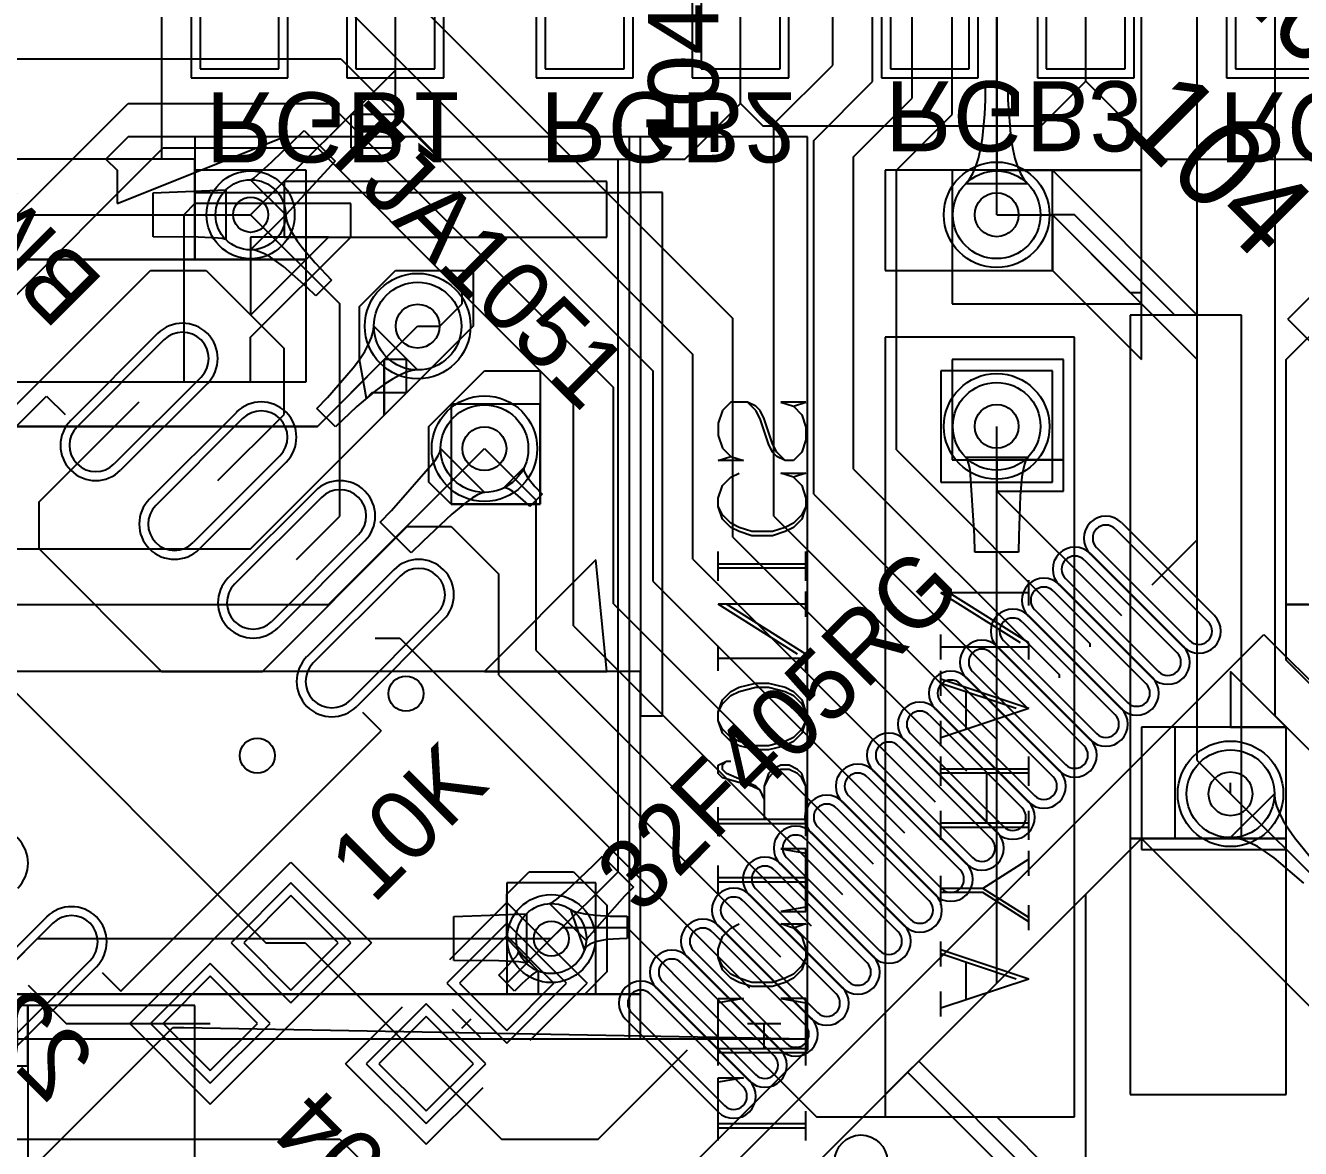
# Model space of a CAD drawing. Header units: millimetres. Extents: x 57.6 to 115.3, y 47.5 to 119.3.
# Drawn here: x 73.63 to 88.17, y 73.93 to 86.74 of the extents above; entities that cross this region are included whole.
import ezdxf

# ---------------------------------------------------------------- set-up
doc = ezdxf.new("R2010")
doc.units = ezdxf.units.MM
for name, color, linetype in [('BottomLayer', 5, 'Continuous'), ('BottomOverlay', 54, 'Continuous'), ('BottomSolder', 6, 'Continuous'), ('TopLayer', 1, 'Continuous'), ('TopOverlay', 2, 'Continuous'), ('TopSolder', 216, 'Continuous'), ('ViaHoleLayer', 16, 'Continuous')]:
    doc.layers.add(name, color=color, linetype=linetype)

msp = doc.modelspace()

# ---------------------------------------------------------------- linework, layer by layer
at = {"layer": 'BottomLayer'}
for p, q in [((75.623, 87.745), (75.623, 86.245)), ((76.523, 86.245), (76.523, 87.745)), ((77.401, 87.745), (77.401, 86.245)), ((78.301, 86.245), (78.301, 87.745)), ((79.56, 87.745), (79.56, 86.245)), ((80.46, 86.245), (80.46, 87.745)), ((81.338, 87.745), (81.338, 86.245)), ((82.238, 86.245), (82.238, 87.745)), ((83.497, 87.745), (83.497, 86.245)), ((84.397, 86.245), (84.397, 87.745)), ((85.275, 87.745), (85.275, 86.245)), ((86.175, 86.245), (86.175, 87.745)), ((87.434, 87.745), (87.434, 86.245)), ((75.184, 87.63), (75.184, 85.217)), ((77.851, 86.233), (77.851, 86.995)), ((81.788, 85.852), (81.788, 86.995)), ((85.725, 86.106), (85.725, 86.995)), ((75.623, 86.245), (76.523, 86.245)), ((77.401, 86.245), (78.301, 86.245)), ((79.56, 86.245), (80.46, 86.245)), ((81.338, 86.245), (82.238, 86.245)), ((83.497, 86.245), (84.397, 86.245)), ((85.275, 86.245), (86.175, 86.245)), ((87.434, 86.245), (88.334, 86.245)), ((76.2, 84.582), (77.851, 86.233)), ((77.851, 85.725), (77.851, 86.233)), ((85.217, 85.598), (85.725, 86.106)), ((85.725, 86.106), (86.614, 85.217)), ((81.153, 85.217), (81.788, 85.852)), ((81.788, 85.852), (82.042, 85.598)), ((77.343, 85.725), (77.343, 85.344)), ((77.851, 85.725), (77.343, 85.725)), ((77.851, 85.725), (78.359, 85.217)), ((77.851, 85.344), (77.851, 85.725)), ((76.442, 85.185), (76.81, 85.545)), ((76.81, 85.545), (77.163, 85.192)), ((82.042, 85.598), (85.217, 85.598)), ((74.803, 85.471), (74.549, 85.217)), ((74.676, 84.709), (76.581, 85.471)), ((76.581, 85.471), (74.803, 85.471)), ((75.565, 85.471), (75.565, 84.836)), ((80.645, 85.471), (75.565, 85.471)), ((80.518, 85.471), (80.518, 75.184)), ((82.55, 85.471), (80.518, 85.471)), ((80.645, 84.836), (80.645, 85.471)), ((82.55, 75.184), (82.55, 85.471)), ((88.011, 82.931), (90.551, 85.471)), ((75.184, 85.217), (71.882, 85.217)), ((75.565, 85.217), (72.136, 85.217)), ((74.549, 85.217), (74.676, 85.09)), ((75.565, 84.074), (75.565, 85.217)), ((77.343, 85.344), (77.851, 85.344)), ((78.359, 85.217), (80.391, 85.217)), ((80.391, 77.089), (80.391, 85.217)), ((80.391, 85.217), (81.153, 85.217)), ((86.614, 85.217), (88.9, 85.217)), ((74.676, 85.09), (74.676, 84.709)), ((75.565, 85.09), (75.565, 84.074)), ((76.835, 85.09), (75.565, 85.09)), ((76.274, 85.033), (76.442, 85.185)), ((77.163, 85.192), (76.6, 84.582)), ((76.835, 84.074), (76.835, 85.09)), ((83.439, 85.09), (83.439, 83.947)), ((85.344, 85.09), (83.439, 85.09)), ((85.344, 83.947), (85.344, 85.09)), ((85.344, 84.582), (85.344, 85.09)), ((85.344, 85.09), (86.995, 83.439)), ((76.2, 84.982), (76.214, 84.988)), ((76.6, 84.582), (76.2, 84.982)), ((76.214, 84.988), (76.239, 85.005)), ((76.239, 85.005), (76.274, 85.033)), ((76.581, 84.963), (76.581, 84.328)), ((80.264, 84.963), (76.581, 84.963)), ((80.264, 84.328), (80.264, 84.963)), ((75.088, 84.832), (75.917, 84.865)), ((75.088, 84.332), (75.088, 84.832)), ((75.565, 84.836), (80.645, 84.836)), ((75.917, 84.865), (75.917, 84.299)), ((80.645, 84.836), (80.645, 78.867)), ((80.899, 84.836), (80.645, 84.836)), ((80.899, 78.867), (80.899, 84.836)), ((75.565, 84.709), (75.438, 84.582)), ((77.343, 84.709), (75.565, 84.709)), ((77.343, 84.328), (77.343, 84.709)), ((72.263, 84.582), (76.2, 84.582)), ((75.438, 84.582), (75.438, 82.677)), ((84.709, 84.582), (85.344, 84.582)), ((85.344, 84.582), (86.995, 82.931)), ((85.598, 84.582), (85.344, 84.582)), ((85.344, 84.582), (85.344, 83.947)), ((86.233, 83.693), (85.344, 84.582)), ((86.741, 83.439), (85.598, 84.582)), ((75.603, 84.327), (75.088, 84.332)), ((75.829, 84.316), (75.603, 84.327)), ((75.874, 84.311), (75.829, 84.316)), ((75.903, 84.305), (75.874, 84.311)), ((75.917, 84.299), (75.903, 84.305)), ((76.2, 84.328), (76.2, 83.439)), ((76.2, 83.439), (77.089, 84.328)), ((77.089, 84.328), (76.2, 84.328)), ((76.2, 83.185), (77.343, 84.328)), ((76.581, 84.328), (80.264, 84.328)), ((76.835, 84.074), (71.374, 84.074)), ((72.136, 84.074), (75.565, 84.074)), ((75.565, 84.074), (76.835, 84.074)), ((76.835, 82.677), (76.835, 84.074)), ((77.442, 83.538), (77.851, 83.947)), ((77.851, 83.947), (78.74, 83.947)), ((78.74, 83.947), (78.74, 83.312)), ((83.439, 83.947), (85.344, 83.947)), ((85.344, 83.947), (86.36, 82.931)), ((86.36, 83.693), (86.233, 83.693)), ((86.36, 82.931), (86.36, 83.693)), ((77.442, 82.933), (77.442, 83.538)), ((86.233, 83.439), (86.233, 77.47)), ((87.503, 83.439), (86.233, 83.439)), ((86.995, 83.439), (86.741, 83.439)), ((87.503, 77.47), (87.503, 83.439)), ((76.2, 82.677), (76.2, 83.185)), ((76.962, 82.169), (78.105, 83.312)), ((77.546, 83.107), (77.579, 83.182)), ((77.579, 83.182), (77.598, 83.251)), ((77.598, 83.251), (77.605, 83.312)), ((77.605, 83.312), (78.105, 82.812)), ((78.74, 83.312), (77.978, 82.55)), ((83.439, 83.185), (83.439, 74.295)), ((85.598, 83.185), (83.439, 83.185)), ((85.598, 74.295), (85.598, 83.185)), ((77.501, 83.024), (77.546, 83.107)), ((77.724, 82.931), (76.962, 82.169)), ((77.371, 82.836), (77.442, 82.933)), ((77.442, 82.933), (77.501, 83.024)), ((77.521, 82.487), (77.442, 82.933)), ((77.724, 82.296), (77.724, 82.931)), ((77.724, 82.931), (77.724, 82.296)), ((77.978, 82.931), (77.724, 82.931)), ((77.978, 82.55), (77.978, 82.931)), ((86.995, 78.359), (86.995, 82.931)), ((88.011, 80.137), (88.011, 82.931)), ((77.078, 82.5), (77.371, 82.836)), ((77.9, 82.753), (77.817, 82.708)), ((77.975, 82.786), (77.9, 82.753)), ((78.044, 82.805), (77.975, 82.786)), ((78.105, 82.812), (78.044, 82.805)), ((78.232, 82.169), (78.867, 82.804)), ((78.867, 82.804), (79.502, 82.804)), ((79.502, 82.804), (79.502, 81.28)), ((84.074, 82.804), (84.074, 81.534)), ((85.344, 82.804), (84.074, 82.804)), ((85.344, 81.534), (85.344, 82.804)), ((71.374, 82.677), (76.835, 82.677)), ((75.438, 82.677), (76.2, 82.677)), ((77.726, 82.649), (77.629, 82.578)), ((77.817, 82.708), (77.726, 82.649)), ((76.955, 82.374), (77.078, 82.5)), ((77.629, 82.578), (77.412, 82.396)), ((77.584, 82.55), (77.521, 82.487)), ((77.978, 82.55), (77.584, 82.55)), ((77.724, 82.296), (77.978, 82.55)), ((77.167, 82.162), (76.955, 82.374)), ((77.412, 82.396), (77.167, 82.162)), ((78.486, 82.423), (78.486, 81.28)), ((79.502, 82.423), (78.486, 82.423)), ((79.502, 81.28), (79.502, 82.423)), ((76.962, 82.169), (66.04, 82.169)), ((69.723, 82.169), (76.962, 82.169)), ((76.2, 80.772), (77.724, 82.296)), ((78.232, 81.534), (78.232, 82.169)), ((84.709, 75.819), (84.709, 82.169)), ((77.089, 80.137), (78.867, 81.915)), ((78.339, 81.835), (78.36, 81.881)), ((78.36, 81.881), (78.367, 81.915)), ((78.367, 81.915), (78.867, 81.415)), ((77.808, 81.211), (78.305, 81.778)), ((78.305, 81.778), (78.339, 81.835)), ((84.375, 81.786), (84.355, 81.816)), ((84.355, 81.816), (85.063, 81.816)), ((84.393, 81.739), (84.375, 81.786)), ((84.408, 81.675), (84.393, 81.739)), ((85.025, 81.739), (85.01, 81.675)), ((85.043, 81.786), (85.025, 81.739)), ((85.063, 81.816), (85.043, 81.786)), ((84.458, 80.922), (84.408, 81.675)), ((84.996, 81.593), (84.976, 81.377)), ((85.01, 81.675), (84.996, 81.593)), ((78.486, 81.28), (78.232, 81.534)), ((84.074, 81.534), (85.344, 81.534)), ((78.663, 81.305), (78.496, 81.167)), ((78.73, 81.353), (78.663, 81.305)), ((78.787, 81.387), (78.73, 81.353)), ((78.833, 81.408), (78.787, 81.387)), ((78.867, 81.415), (78.833, 81.408)), ((84.976, 81.377), (84.96, 80.922)), ((77.677, 81.078), (77.808, 81.211)), ((78.496, 81.167), (78.163, 80.856)), ((78.486, 81.28), (79.502, 81.28)), ((79.502, 81.28), (78.486, 81.28)), ((78.03, 80.725), (77.677, 81.078)), ((78.163, 80.856), (78.03, 80.725)), ((84.459, 80.736), (84.458, 80.922)), ((84.96, 80.922), (84.959, 80.736)), ((65.659, 80.772), (76.2, 80.772)), ((84.959, 80.736), (84.459, 80.736)), ((80.137, 80.645), (78.867, 79.375)), ((80.264, 79.375), (80.137, 80.645)), ((64.897, 80.137), (77.089, 80.137)), ((88.011, 79.502), (88.011, 80.137)), ((88.011, 80.137), (94.107, 80.137)), ((88.265, 80.137), (88.011, 80.137)), ((88.9, 78.613), (88.011, 79.502)), ((80.645, 79.375), (71.12, 79.375)), ((78.867, 79.375), (80.264, 79.375)), ((80.645, 75.692), (80.645, 79.375)), ((88.011, 78.74), (87.376, 79.375)), ((87.376, 79.375), (87.376, 78.74)), ((80.645, 78.867), (80.899, 78.867)), ((86.36, 78.74), (86.36, 77.343)), ((88.011, 78.74), (86.36, 78.74)), ((86.741, 78.74), (86.741, 77.47)), ((88.011, 78.74), (86.741, 78.74)), ((87.376, 78.74), (88.011, 78.74)), ((88.011, 77.47), (88.011, 78.74)), ((88.011, 77.343), (88.011, 78.74)), ((86.995, 78.359), (87.376, 77.978)), ((86.233, 77.47), (87.503, 77.47)), ((86.233, 77.47), (86.233, 74.549)), ((88.011, 77.47), (86.233, 77.47)), ((86.741, 77.47), (88.011, 77.47)), ((88.011, 74.549), (88.011, 77.47)), ((80.112, 77.164), (80.214, 77.266)), ((80.214, 77.266), (80.568, 76.912)), ((86.36, 77.343), (88.011, 77.343)), ((79.629, 76.327), (80.391, 77.089)), ((79.795, 76.863), (80.112, 77.164)), ((79.121, 76.962), (79.121, 75.692)), ((80.137, 76.962), (79.121, 76.962)), ((80.137, 75.692), (80.137, 76.962)), ((79.693, 76.777), (79.795, 76.863)), ((80.466, 76.81), (80.035, 76.325)), ((80.568, 76.912), (80.466, 76.81)), ((79.609, 76.726), (79.627, 76.733)), ((80.028, 76.307), (79.609, 76.726)), ((79.627, 76.733), (79.655, 76.749)), ((79.655, 76.749), (79.693, 76.777)), ((78.517, 76.577), (79.346, 76.61)), ((78.517, 76.077), (78.517, 76.577)), ((79.346, 76.61), (79.346, 76.044)), ((72.317, 74.876), (73.768, 76.327)), ((73.768, 76.327), (79.629, 76.327)), ((80.035, 76.325), (80.028, 76.307)), ((79.032, 76.072), (78.517, 76.077)), ((79.258, 76.061), (79.032, 76.072)), ((79.303, 76.056), (79.258, 76.061)), ((79.332, 76.05), (79.303, 76.056)), ((79.346, 76.044), (79.332, 76.05)), ((81.153, 72.263), (84.709, 75.819)), ((71.12, 75.692), (80.645, 75.692)), ((80.645, 75.692), (71.12, 75.692)), ((79.121, 75.692), (80.137, 75.692)), ((80.645, 75.184), (80.645, 75.692)), ((73.66, 75.565), (72.317, 75.565)), ((73.66, 75.565), (73.66, 73.66)), ((75.565, 75.565), (73.66, 75.565)), ((73.66, 74.876), (73.66, 75.565)), ((75.565, 73.66), (75.565, 75.565)), ((71.12, 75.184), (80.645, 75.184)), ((73.66, 73.66), (75.311, 75.311)), ((75.311, 75.311), (75.438, 75.311)), ((75.438, 75.311), (82.55, 75.184)), ((80.518, 75.184), (82.55, 75.184)), ((82.55, 75.184), (82.55, 75.057)), ((82.55, 75.057), (80.01, 72.517)), ((72.317, 74.876), (73.66, 74.876)), ((86.233, 74.549), (88.011, 74.549)), ((83.439, 74.295), (85.598, 74.295))]:
    msp.add_line(p, q, dxfattribs=at)
for centre, radius in [((84.709, 84.582), 0.5), ((76.2, 84.582), 0.4), ((78.105, 83.312), 0.5), ((84.709, 82.169), 0.5), ((78.867, 81.915), 0.5), ((87.376, 77.978), 0.5), ((79.629, 76.327), 0.4)]:
    msp.add_circle(centre, radius, dxfattribs=at)
at = {"layer": 'BottomOverlay'}
for p, q in [((81.582, 82.35), (81.534, 82.207)), ((81.677, 82.445), (81.582, 82.35)), ((81.867, 82.445), (81.677, 82.445)), ((81.962, 82.35), (81.867, 82.445)), ((81.962, 82.398), (81.867, 82.445)), ((82.01, 82.35), (81.962, 82.398)), ((82.01, 82.255), (81.962, 82.35)), ((82.058, 82.255), (82.01, 82.35)), ((82.534, 82.445), (82.248, 82.445)), ((82.248, 82.445), (82.391, 82.398)), ((82.391, 82.398), (82.534, 82.445)), ((82.391, 82.398), (82.486, 82.302)), ((81.534, 82.207), (81.534, 82.064)), ((82.105, 81.969), (82.01, 82.255)), ((82.153, 81.969), (82.058, 82.255)), ((82.486, 82.302), (82.534, 82.16)), ((81.534, 82.064), (81.582, 81.922)), ((82.534, 82.16), (82.534, 82.017)), ((81.582, 81.922), (81.677, 81.826)), ((82.153, 81.874), (82.105, 81.969)), ((82.201, 81.874), (82.153, 81.969)), ((82.201, 81.826), (82.153, 81.874)), ((82.296, 81.779), (82.201, 81.874)), ((82.486, 81.874), (82.391, 81.779)), ((82.534, 82.017), (82.486, 81.874)), ((81.534, 81.779), (81.677, 81.826)), ((81.82, 81.779), (81.534, 81.779)), ((81.677, 81.826), (81.82, 81.779)), ((82.296, 81.779), (82.201, 81.826)), ((82.391, 81.779), (82.296, 81.779)), ((81.582, 81.493), (81.677, 81.588)), ((81.677, 81.588), (81.772, 81.636)), ((82.391, 81.588), (82.248, 81.636)), ((82.248, 81.636), (82.534, 81.636)), ((82.534, 81.636), (82.391, 81.588)), ((82.391, 81.588), (82.486, 81.493)), ((81.534, 81.35), (81.582, 81.493)), ((82.486, 81.493), (82.534, 81.35)), ((81.534, 81.255), (81.534, 81.35)), ((82.534, 81.35), (82.534, 81.255)), ((81.582, 81.112), (81.534, 81.255)), ((81.582, 81.16), (81.534, 81.255)), ((81.677, 81.065), (81.582, 81.16)), ((82.486, 81.16), (82.391, 81.065)), ((82.534, 81.255), (82.486, 81.112)), ((82.534, 81.255), (82.486, 81.16)), ((81.677, 81.017), (81.582, 81.112)), ((81.772, 81.017), (81.677, 81.065)), ((81.772, 80.969), (81.677, 81.017)), ((81.915, 80.969), (81.772, 81.017)), ((82.296, 81.017), (82.153, 80.969)), ((82.391, 81.065), (82.296, 81.017)), ((82.391, 81.017), (82.296, 80.969)), ((82.486, 81.112), (82.391, 81.017)), ((81.915, 80.922), (81.772, 80.969)), ((82.153, 80.969), (81.915, 80.969)), ((82.153, 80.922), (81.915, 80.922)), ((82.296, 80.969), (82.153, 80.922)), ((81.534, 80.408), (81.534, 80.741)), ((82.534, 80.408), (82.534, 80.741)), ((82.534, 80.598), (81.534, 80.598)), ((82.534, 80.55), (81.534, 80.55)), ((82.534, 79.998), (82.534, 80.284)), ((85.074, 80.127), (85.074, 80.413)), ((82.439, 79.57), (81.534, 80.141)), ((82.534, 80.141), (81.534, 80.141)), ((82.534, 79.57), (81.629, 80.141)), ((84.979, 79.699), (84.074, 80.27)), ((85.074, 80.27), (84.074, 80.27)), ((85.074, 79.699), (84.169, 80.27)), ((84.074, 79.509), (84.074, 79.794)), ((85.074, 79.509), (85.074, 79.699)), ((81.534, 79.379), (81.534, 79.665)), ((82.534, 79.379), (82.534, 79.57)), ((85.074, 79.651), (84.074, 79.651)), ((82.534, 79.522), (81.534, 79.522)), ((84.074, 79.094), (84.074, 79.38)), ((85.074, 78.952), (84.074, 79.285)), ((81.582, 79.051), (81.677, 79.146)), ((81.677, 79.146), (81.772, 79.194)), ((81.677, 79.098), (81.772, 79.146)), ((81.772, 79.194), (81.962, 79.241)), ((81.772, 79.146), (81.962, 79.194)), ((81.962, 79.241), (82.105, 79.241)), ((81.962, 79.194), (82.105, 79.194)), ((82.105, 79.241), (82.296, 79.194)), ((82.105, 79.194), (82.296, 79.146)), ((82.296, 79.194), (82.391, 79.146)), ((82.296, 79.146), (82.391, 79.098)), ((82.391, 79.146), (82.486, 79.051)), ((84.931, 78.952), (84.074, 79.237)), ((84.36, 78.713), (84.36, 79.142)), ((81.534, 78.908), (81.582, 79.051)), ((81.534, 78.908), (81.582, 79.003)), ((81.582, 79.003), (81.677, 79.098)), ((82.391, 79.098), (82.486, 79.003)), ((82.486, 79.051), (82.534, 78.908)), ((82.486, 79.003), (82.534, 78.908)), ((81.534, 78.813), (81.534, 78.908)), ((82.534, 78.908), (82.534, 78.813)), ((85.074, 78.952), (84.074, 78.618)), ((81.582, 78.67), (81.534, 78.813)), ((81.582, 78.717), (81.534, 78.813)), ((81.677, 78.622), (81.582, 78.717)), ((82.486, 78.717), (82.391, 78.622)), ((82.534, 78.813), (82.486, 78.67)), ((82.534, 78.813), (82.486, 78.717)), ((84.074, 78.523), (84.074, 78.809)), ((81.677, 78.575), (81.582, 78.67)), ((81.772, 78.575), (81.677, 78.622)), ((81.772, 78.527), (81.677, 78.575)), ((81.962, 78.527), (81.772, 78.575)), ((82.296, 78.575), (82.105, 78.527)), ((82.391, 78.622), (82.296, 78.575)), ((82.391, 78.575), (82.296, 78.527)), ((82.486, 78.67), (82.391, 78.575)), ((81.962, 78.479), (81.772, 78.527)), ((82.105, 78.527), (81.962, 78.527)), ((82.105, 78.479), (81.962, 78.479)), ((82.296, 78.527), (82.105, 78.479)), ((84.074, 78.071), (84.074, 78.404)), ((85.074, 78.071), (85.074, 78.404)), ((81.534, 78.303), (81.629, 78.351)), ((81.534, 78.208), (81.534, 78.303)), ((81.582, 78.303), (81.629, 78.351)), ((81.582, 78.256), (81.582, 78.303)), ((81.629, 78.208), (81.582, 78.256)), ((81.629, 78.351), (81.677, 78.351)), ((82.153, 78.256), (82.105, 78.208)), ((82.248, 78.303), (82.153, 78.256)), ((82.248, 78.256), (82.153, 78.208)), ((82.343, 78.303), (82.248, 78.303)), ((82.343, 78.256), (82.248, 78.256)), ((82.439, 78.256), (82.343, 78.303)), ((82.439, 78.208), (82.343, 78.256)), ((82.486, 78.208), (82.439, 78.256)), ((85.074, 78.261), (84.074, 78.261)), ((81.582, 78.16), (81.534, 78.208)), ((81.915, 78.065), (81.582, 78.16)), ((81.962, 78.065), (81.629, 78.208)), ((82.105, 78.208), (82.058, 78.065)), ((82.105, 78.16), (82.058, 78.065)), ((82.153, 78.208), (82.105, 78.16)), ((82.486, 78.16), (82.439, 78.208)), ((82.534, 78.065), (82.486, 78.208)), ((82.534, 78.065), (82.486, 78.16)), ((85.074, 78.214), (84.074, 78.214)), ((84.598, 77.642), (84.598, 78.214)), ((82.01, 78.018), (81.915, 78.065)), ((82.01, 78.018), (81.962, 78.065)), ((82.058, 77.922), (82.01, 78.018)), ((82.058, 78.065), (82.058, 77.684)), ((82.534, 77.494), (82.534, 78.065)), ((81.534, 77.494), (81.534, 77.827)), ((82.534, 77.684), (81.534, 77.684)), ((84.074, 77.452), (84.074, 77.785)), ((85.074, 77.452), (85.074, 77.785)), ((82.534, 77.637), (81.534, 77.637)), ((85.074, 77.642), (84.074, 77.642)), ((85.074, 77.595), (84.074, 77.595)), ((82.534, 77.351), (82.248, 77.351)), ((82.248, 77.351), (82.534, 77.303)), ((82.534, 76.637), (82.534, 77.351)), ((85.074, 77.233), (84.55, 76.9)), ((85.074, 77.042), (85.074, 77.328)), ((81.534, 76.827), (81.534, 77.161)), ((82.534, 77.018), (81.534, 77.018)), ((82.534, 76.97), (81.534, 76.97)), ((84.074, 76.709), (84.074, 77.042)), ((84.55, 76.9), (84.074, 76.9)), ((84.55, 76.852), (84.074, 76.852)), ((85.074, 76.566), (84.55, 76.9)), ((85.074, 76.519), (84.55, 76.852)), ((82.534, 76.685), (82.248, 76.637)), ((85.074, 76.424), (85.074, 76.709)), ((81.677, 76.447), (81.772, 76.494)), ((82.248, 76.637), (82.534, 76.637)), ((82.391, 76.447), (82.248, 76.494)), ((82.248, 76.494), (82.534, 76.494)), ((82.534, 76.494), (82.391, 76.447)), ((81.534, 76.208), (81.582, 76.351)), ((81.582, 76.351), (81.677, 76.447)), ((82.391, 76.447), (82.486, 76.351)), ((82.486, 76.351), (82.534, 76.208)), ((81.534, 76.113), (81.534, 76.208)), ((82.534, 76.208), (82.534, 76.113)), ((84.074, 76.009), (84.074, 76.295)), ((81.582, 75.97), (81.534, 76.113)), ((81.582, 76.018), (81.534, 76.113)), ((82.534, 76.113), (82.486, 75.97)), ((82.534, 76.113), (82.486, 76.018)), ((85.074, 75.866), (84.074, 76.2)), ((84.931, 75.866), (84.074, 76.152)), ((84.36, 75.628), (84.36, 76.057)), ((81.677, 75.923), (81.582, 76.018)), ((81.677, 75.875), (81.582, 75.97)), ((81.772, 75.875), (81.677, 75.923)), ((82.391, 75.923), (82.296, 75.875)), ((82.486, 76.018), (82.391, 75.923)), ((82.486, 75.97), (82.391, 75.875)), ((81.772, 75.828), (81.677, 75.875)), ((81.915, 75.828), (81.772, 75.875)), ((81.915, 75.78), (81.772, 75.828)), ((82.153, 75.828), (81.915, 75.828)), ((82.153, 75.78), (81.915, 75.78)), ((82.296, 75.875), (82.153, 75.828)), ((82.296, 75.828), (82.153, 75.78)), ((82.391, 75.875), (82.296, 75.828)), ((85.074, 75.866), (84.074, 75.533)), ((81.534, 74.88), (81.534, 75.642)), ((81.534, 75.642), (81.82, 75.642)), ((81.82, 75.642), (81.534, 75.594)), ((82.534, 75.642), (82.248, 75.642)), ((82.248, 75.642), (82.534, 75.594)), ((82.534, 74.88), (82.534, 75.642)), ((84.074, 75.438), (84.074, 75.724)), ((82.248, 75.356), (81.867, 75.356)), ((82.058, 75.071), (82.058, 75.356)), ((82.534, 75.071), (81.534, 75.071)), ((82.534, 75.023), (81.534, 75.023)), ((81.534, 74.023), (81.534, 74.737)), ((81.534, 74.737), (81.82, 74.737)), ((81.82, 74.737), (81.534, 74.69)), ((82.534, 74.023), (82.534, 74.357)), ((82.534, 74.214), (81.534, 74.214)), ((82.534, 74.166), (81.534, 74.166))]:
    msp.add_line(p, q, dxfattribs=at)
at = {"layer": 'BottomSolder'}
for p, q in [((75.521, 87.847), (75.521, 86.143)), ((76.625, 86.143), (76.625, 87.847)), ((77.299, 87.847), (77.299, 86.143)), ((78.403, 86.143), (78.403, 87.847)), ((79.458, 87.847), (79.458, 86.143)), ((80.562, 86.143), (80.562, 87.847)), ((81.236, 87.847), (81.236, 86.143)), ((82.34, 86.143), (82.34, 87.847)), ((83.395, 87.847), (83.395, 86.143)), ((84.499, 86.143), (84.499, 87.847)), ((85.173, 87.847), (85.173, 86.143)), ((86.277, 86.143), (86.277, 87.847)), ((87.332, 87.847), (87.332, 86.143)), ((75.521, 86.143), (76.625, 86.143)), ((77.299, 86.143), (78.403, 86.143)), ((79.458, 86.143), (80.562, 86.143)), ((81.236, 86.143), (82.34, 86.143)), ((83.395, 86.143), (84.499, 86.143)), ((85.173, 86.143), (86.277, 86.143)), ((87.332, 86.143), (88.436, 86.143))]:
    msp.add_line(p, q, dxfattribs=at)
for centre, radius in [((76.2, 84.582), 0.502), ((84.709, 84.582), 0.602), ((78.105, 83.312), 0.602), ((84.709, 82.169), 0.602), ((78.867, 81.915), 0.602), ((87.376, 77.978), 0.602), ((79.629, 76.327), 0.502)]:
    msp.add_circle(centre, radius, dxfattribs=at)
at = {"layer": 'TopLayer'}
for p, q in [((82.839, 86.289), (82.839, 98.644)), ((86.995, 80.874), (86.995, 94.996)), ((83.293, 86.101), (83.293, 94.469)), ((87.884, 78.867), (87.884, 94.488)), ((83.747, 85.913), (83.747, 93.907)), ((84.201, 85.725), (84.201, 93.599)), ((84.709, 84.582), (84.709, 92.71)), ((84.709, 92.71), (84.709, 85.09)), ((86.36, 85.09), (86.36, 92.71)), ((77.724, 87.376), (81.699, 83.401)), ((77.31, 86.922), (81.245, 82.987)), ((67.808, 86.36), (77.23, 86.36)), ((77.23, 86.36), (80.791, 82.799)), ((82.169, 85.619), (82.839, 86.289)), ((82.623, 85.431), (83.293, 86.101)), ((84.58, 85.892), (84.582, 86.066)), ((84.582, 86.066), (84.836, 86.066)), ((84.836, 86.066), (84.838, 85.892)), ((73.025, 84.074), (74.803, 85.852)), ((74.803, 85.852), (77.096, 85.852)), ((77.096, 85.852), (80.337, 82.611)), ((83.077, 85.243), (83.747, 85.913)), ((84.573, 85.731), (84.58, 85.892)), ((84.838, 85.892), (84.872, 85.451)), ((83.566, 85.09), (84.201, 85.725)), ((84.546, 85.451), (84.573, 85.731)), ((82.169, 81.143), (82.169, 85.619)), ((82.623, 81.396), (82.623, 85.431)), ((84.525, 85.331), (84.546, 85.451)), ((84.872, 85.451), (84.893, 85.331)), ((72.825, 82.966), (75.203, 85.344)), ((75.203, 85.344), (76.962, 85.344)), ((76.962, 85.344), (78.613, 83.693)), ((83.077, 81.682), (83.077, 85.243)), ((84.471, 85.132), (84.5, 85.225)), ((84.5, 85.225), (84.525, 85.331)), ((84.893, 85.331), (84.918, 85.225)), ((84.918, 85.225), (84.947, 85.132)), ((83.566, 81.9), (83.566, 85.09)), ((84.201, 85.09), (84.201, 83.566)), ((86.36, 85.09), (84.201, 85.09)), ((84.437, 85.053), (84.471, 85.132)), ((84.709, 85.09), (86.36, 85.09)), ((84.947, 85.132), (84.981, 85.053)), ((86.36, 83.566), (86.36, 85.09)), ((84.355, 84.935), (84.398, 84.988)), ((85.063, 84.935), (84.355, 84.935)), ((84.398, 84.988), (84.437, 85.053)), ((84.981, 85.053), (85.02, 84.988)), ((85.02, 84.988), (85.063, 84.935)), ((76.2, 84.582), (77.216, 83.566)), ((76.2, 84.182), (76.6, 84.582)), ((76.6, 84.582), (76.605, 84.535)), ((76.605, 84.535), (76.621, 84.482)), ((76.621, 84.482), (76.647, 84.423)), ((76.647, 84.423), (76.684, 84.357)), ((76.684, 84.357), (76.731, 84.286)), ((76.731, 84.286), (76.789, 84.208)), ((76.789, 84.208), (76.935, 84.035)), ((76.247, 84.177), (76.2, 84.182)), ((76.3, 84.161), (76.247, 84.177)), ((76.359, 84.135), (76.3, 84.161)), ((76.425, 84.098), (76.359, 84.135)), ((76.496, 84.051), (76.425, 84.098)), ((71.882, 80.772), (75.057, 83.947)), ((75.057, 83.947), (75.692, 83.947)), ((75.692, 83.947), (76.581, 83.058)), ((76.574, 83.993), (76.496, 84.051)), ((76.842, 83.758), (76.574, 83.993)), ((76.935, 84.035), (77.124, 83.838)), ((77.124, 83.838), (76.944, 83.658)), ((76.944, 83.658), (76.842, 83.758)), ((78.613, 83.566), (78.613, 83.693)), ((78.613, 83.693), (79.883, 82.423)), ((77.216, 81.144), (77.216, 83.566)), ((78.359, 83.312), (78.613, 83.566)), ((84.201, 83.566), (86.36, 83.566)), ((81.699, 80.906), (81.699, 83.401)), ((78.105, 83.312), (78.359, 83.312)), ((75.211, 83.155), (74.221, 82.165)), ((76.581, 82.305), (76.581, 83.058)), ((81.245, 80.653), (81.245, 82.987)), ((84.201, 82.931), (84.201, 81.788)), ((85.471, 82.931), (84.201, 82.931)), ((85.471, 81.788), (85.471, 82.931)), ((80.791, 80.399), (80.791, 82.799)), ((75.635, 82.731), (74.645, 81.741)), ((80.337, 80.146), (80.337, 82.611)), ((73.787, 81.307), (74.928, 82.448)), ((79.883, 79.893), (79.883, 82.423)), ((76.109, 82.257), (75.119, 81.267)), ((75.826, 81.55), (76.581, 82.305)), ((84.709, 81.431), (84.709, 82.169)), ((78.867, 81.915), (79.456, 81.326)), ((83.566, 81.9), (85.777, 79.689)), ((76.533, 81.833), (75.543, 80.843)), ((84.201, 81.788), (85.471, 81.788)), ((84.709, 81.788), (84.709, 81.431)), ((85.471, 81.788), (84.709, 81.788)), ((85.471, 81.431), (85.471, 81.788)), ((79.083, 81.464), (79.318, 81.699)), ((79.318, 81.699), (79.315, 81.685)), ((79.315, 81.685), (79.317, 81.667)), ((79.317, 81.667), (79.324, 81.645)), ((79.324, 81.645), (79.337, 81.62)), ((79.337, 81.62), (79.355, 81.592)), ((79.355, 81.592), (79.379, 81.56)), ((83.077, 81.682), (85.424, 79.335)), ((79.097, 81.467), (79.083, 81.464)), ((79.115, 81.465), (79.097, 81.467)), ((79.137, 81.458), (79.115, 81.465)), ((79.162, 81.445), (79.137, 81.458)), ((79.19, 81.427), (79.162, 81.445)), ((79.379, 81.56), (79.442, 81.485)), ((79.442, 81.485), (79.527, 81.397)), ((73.787, 80.772), (73.787, 81.307)), ((77.007, 81.359), (76.017, 80.369)), ((79.222, 81.403), (79.19, 81.427)), ((79.339, 81.3), (79.222, 81.403)), ((79.385, 81.255), (79.339, 81.3)), ((79.527, 81.397), (79.385, 81.255)), ((79.456, 79.613), (79.456, 81.326)), ((82.623, 81.396), (85.07, 78.949)), ((84.709, 81.431), (86.131, 80.01)), ((84.709, 81.431), (85.471, 81.431)), ((76.334, 79.375), (77.985, 81.026)), ((76.724, 80.652), (77.216, 81.144)), ((77.985, 81.026), (78.486, 81.026)), ((78.486, 81.026), (79.029, 80.483)), ((82.169, 81.143), (84.716, 78.595)), ((77.431, 80.935), (76.441, 79.945)), ((81.699, 80.906), (84.363, 78.242)), ((86.06, 80.999), (87.121, 79.939)), ((86.484, 80.363), (86.995, 80.874)), ((73.787, 80.772), (75.184, 79.375)), ((85.848, 80.787), (86.908, 79.727)), ((81.245, 80.653), (84.009, 77.888)), ((85.706, 80.646), (86.767, 79.585)), ((77.905, 80.461), (76.915, 79.471)), ((79.029, 79.333), (79.029, 80.483)), ((85.494, 80.434), (86.555, 79.373)), ((80.791, 80.399), (83.656, 77.535)), ((85.353, 80.292), (86.413, 79.232)), ((80.337, 80.146), (83.302, 77.181)), ((72.644, 80.01), (76.375, 76.279)), ((78.329, 80.037), (77.339, 79.047)), ((85.141, 80.08), (86.201, 79.02)), ((79.883, 79.893), (82.949, 76.828)), ((84.999, 79.939), (86.06, 78.878)), ((77.622, 79.754), (77.901, 79.754)), ((77.901, 79.754), (81.888, 75.767)), ((84.787, 79.727), (85.848, 78.666)), ((79.456, 79.613), (82.595, 76.474)), ((84.646, 79.585), (85.706, 78.525)), ((85.777, 79.656), (85.777, 79.689)), ((75.184, 79.375), (76.334, 79.375)), ((79.029, 79.333), (82.242, 76.12)), ((84.434, 79.373), (85.494, 78.312)), ((85.424, 79.302), (85.424, 79.335)), ((84.292, 79.232), (85.353, 78.171)), ((84.08, 79.02), (85.141, 77.959)), ((83.939, 78.878), (84.999, 77.818)), ((87.884, 78.867), (90.351, 76.4)), ((83.726, 78.666), (84.787, 77.605)), ((83.585, 78.525), (84.646, 77.464)), ((83.373, 78.312), (84.434, 77.252)), ((83.232, 78.171), (84.292, 77.11)), ((87.376, 77.978), (87.376, 78.105)), ((83.019, 77.959), (84.08, 76.898)), ((87.376, 77.978), (89.789, 75.565)), ((87.376, 77.478), (87.876, 77.978)), ((87.876, 77.978), (87.882, 77.911)), ((82.878, 77.818), (83.939, 76.757)), ((87.882, 77.911), (87.902, 77.837)), ((87.902, 77.837), (87.934, 77.757)), ((87.934, 77.757), (87.978, 77.671)), ((87.978, 77.671), (88.036, 77.578)), ((82.666, 77.605), (83.726, 76.545)), ((88.036, 77.578), (88.106, 77.479)), ((82.524, 77.464), (83.585, 76.403)), ((85.725, 76.835), (86.36, 77.47)), ((86.36, 77.47), (88.9, 74.93)), ((87.443, 77.472), (87.376, 77.478)), ((87.517, 77.452), (87.443, 77.472)), ((87.597, 77.42), (87.517, 77.452)), ((87.683, 77.376), (87.597, 77.42)), ((87.776, 77.318), (87.683, 77.376)), ((88.106, 77.479), (88.285, 77.261)), ((82.312, 77.252), (83.373, 76.191)), ((87.875, 77.248), (87.776, 77.318)), ((88.211, 76.96), (87.875, 77.248)), ((79.121, 76.835), (79.375, 77.089)), ((79.375, 77.089), (79.883, 77.089)), ((79.883, 77.089), (80.264, 76.708)), ((82.171, 77.11), (83.232, 76.05)), ((76.66, 76.818), (76.121, 76.279)), ((77.198, 76.279), (76.66, 76.818)), ((79.121, 76.327), (79.121, 76.835)), ((81.959, 76.898), (83.019, 75.838)), ((85.725, 76.835), (83.82, 74.93)), ((85.725, 73.025), (85.725, 76.835)), ((85.725, 73.025), (85.725, 76.835)), ((80.008, 76.198), (79.853, 76.658)), ((79.853, 76.658), (79.88, 76.643)), ((79.88, 76.643), (79.915, 76.63)), ((80.264, 76.708), (80.264, 75.946)), ((81.817, 76.757), (82.878, 75.696)), ((73.945, 76.501), (72.955, 75.511)), ((79.915, 76.63), (79.959, 76.619)), ((79.959, 76.619), (80.01, 76.609)), ((80.01, 76.609), (80.139, 76.593)), ((80.139, 76.593), (80.3, 76.584)), ((80.3, 76.584), (80.494, 76.581)), ((80.494, 76.581), (80.494, 76.327)), ((81.605, 76.545), (82.666, 75.484)), ((79.121, 76.358), (78.582, 75.819)), ((79.66, 75.819), (79.121, 76.358)), ((79.629, 76.327), (79.756, 76.454)), ((79.756, 76.454), (80.494, 76.454)), ((80.494, 76.454), (81.534, 75.413)), ((81.464, 76.403), (82.524, 75.343)), ((76.121, 76.279), (76.66, 75.74)), ((76.375, 76.279), (76.66, 76.279)), ((76.66, 76.279), (76.823, 76.279)), ((76.66, 75.74), (77.198, 76.279)), ((76.823, 76.279), (78.202, 74.9)), ((79.121, 75.819), (79.629, 76.327)), ((79.482, 75.955), (79.121, 76.327)), ((80.02, 76.222), (80.008, 76.198)), ((80.041, 76.244), (80.02, 76.222)), ((80.07, 76.264), (80.041, 76.244)), ((80.107, 76.28), (80.07, 76.264)), ((80.151, 76.295), (80.107, 76.28)), ((80.204, 76.306), (80.151, 76.295)), ((80.264, 76.315), (80.204, 76.306)), ((80.409, 76.326), (80.264, 76.315)), ((80.494, 76.327), (80.409, 76.326)), ((74.369, 76.077), (73.379, 75.087)), ((79.076, 75.954), (79.242, 76.142)), ((79.242, 76.142), (79.252, 76.159)), ((79.252, 76.159), (79.257, 76.172)), ((79.257, 76.172), (79.257, 76.18)), ((79.257, 76.18), (79.482, 75.955)), ((81.252, 76.191), (82.312, 75.131)), ((79.031, 75.909), (79.076, 75.954)), ((79.423, 75.925), (79.398, 75.905)), ((79.444, 75.94), (79.423, 75.925)), ((79.461, 75.95), (79.444, 75.94)), ((79.474, 75.955), (79.461, 75.95)), ((79.482, 75.955), (79.474, 75.955)), ((79.482, 75.692), (79.482, 75.955)), ((80.264, 75.946), (80.01, 75.692)), ((81.11, 76.05), (82.171, 74.989)), ((73.662, 75.794), (74.097, 75.359)), ((75.74, 75.898), (75.202, 75.359)), ((76.279, 75.359), (75.74, 75.898)), ((78.582, 75.819), (79.121, 75.28)), ((79.211, 75.729), (79.031, 75.909)), ((79.121, 75.28), (79.66, 75.819)), ((79.298, 75.815), (79.211, 75.729)), ((79.398, 75.905), (79.298, 75.815)), ((80.898, 75.838), (81.959, 74.777)), ((80.01, 75.692), (79.482, 75.692)), ((80.757, 75.696), (81.817, 74.636)), ((80.545, 75.484), (81.605, 74.423)), ((74.097, 75.359), (75.74, 75.359)), ((75.202, 75.359), (75.74, 74.821)), ((75.74, 74.821), (76.279, 75.359)), ((78.202, 75.439), (77.663, 74.9)), ((78.741, 74.9), (78.202, 75.439)), ((81.534, 75.413), (82.653, 74.295)), ((80.162, 74.041), (81.181, 75.06)), ((77.663, 74.9), (78.202, 74.361)), ((78.202, 74.9), (79.061, 74.041)), ((78.202, 74.361), (78.741, 74.9)), ((83.693, 74.803), (83.82, 74.93)), ((83.82, 74.93), (85.725, 73.025)), ((83.82, 74.93), (85.725, 73.025)), ((83.693, 74.803), (83.185, 74.295)), ((84.201, 74.295), (83.693, 74.803)), ((86.106, 72.39), (83.693, 74.803)), ((82.653, 74.295), (84.709, 74.295)), ((83.185, 74.295), (84.201, 74.295)), ((84.709, 74.295), (86.295, 72.709)), ((72.898, 74.041), (77.216, 74.041)), ((77.216, 74.041), (78.743, 72.514)), ((79.061, 74.041), (80.162, 74.041))]:
    msp.add_line(p, q, dxfattribs=at)
for centre, radius in [((84.709, 84.582), 0.5), ((76.2, 84.582), 0.4), ((78.105, 83.312), 0.5), ((84.709, 82.169), 0.5), ((78.867, 81.915), 0.5), ((87.376, 77.978), 0.5), ((79.629, 76.327), 0.4)]:
    msp.add_circle(centre, radius, dxfattribs=at)
for centre, radius, start, end in [((75.423, 82.943), 0.3, 315, 135), ((76.321, 82.045), 0.3, 315, 135), ((74.433, 81.953), 0.3, 135, 315), ((77.219, 81.147), 0.3, 315, 135), ((75.331, 81.055), 0.3, 135, 315), ((85.954, 80.893), 0.15, 45, 225), ((85.6, 80.54), 0.15, 45, 225), ((78.117, 80.249), 0.3, 315, 135), ((76.229, 80.157), 0.3, 135, 315), ((85.247, 80.186), 0.15, 45, 225), ((84.893, 79.833), 0.15, 45, 225), ((87.015, 79.833), 0.15, 225, 45), ((84.54, 79.479), 0.15, 45, 225), ((86.661, 79.479), 0.15, 225, 45), ((77.127, 79.259), 0.3, 135, 315), ((84.186, 79.126), 0.15, 45, 225), ((86.307, 79.126), 0.15, 225, 45), ((83.833, 78.772), 0.15, 45, 225), ((85.954, 78.772), 0.15, 225, 45), ((83.479, 78.419), 0.15, 45, 225), ((85.6, 78.419), 0.15, 225, 45), ((83.125, 78.065), 0.15, 45, 225), ((85.247, 78.065), 0.15, 225, 45), ((82.772, 77.711), 0.15, 45, 225), ((84.893, 77.711), 0.15, 225, 45), ((82.418, 77.358), 0.15, 45, 225), ((84.54, 77.358), 0.15, 225, 45), ((82.065, 77.004), 0.15, 45, 225), ((84.186, 77.004), 0.15, 225, 45), ((81.711, 76.651), 0.15, 45, 225), ((83.833, 76.651), 0.15, 225, 45), ((74.157, 76.289), 0.3, 315, 135), ((81.358, 76.297), 0.15, 45, 225), ((83.479, 76.297), 0.15, 225, 45), ((81.004, 75.944), 0.15, 45, 225), ((83.125, 75.944), 0.15, 225, 45), ((80.651, 75.59), 0.15, 45, 225), ((82.772, 75.59), 0.15, 225, 45), ((82.418, 75.237), 0.15, 225, 45), ((82.065, 74.883), 0.15, 225, 45), ((81.711, 74.529), 0.15, 225, 45)]:
    msp.add_arc(centre, radius, start, end, dxfattribs=at)
at = {"layer": 'TopOverlay'}
for p, q in [((88.029, 83.391), (88.948, 84.31)), ((88.029, 83.391), (88.679, 82.741)), ((70.901, 79.545), (73.871, 82.515)), ((73.871, 82.515), (74.083, 82.303)), ((81.747, 73.787), (87.757, 79.797)), ((87.757, 79.797), (93.767, 73.787)), ((77.477, 78.909), (77.689, 78.697)), ((74.719, 75.727), (77.689, 78.697)), ((74.821, 75.359), (76.66, 77.198)), ((76.66, 77.198), (77.579, 76.279)), ((78.471, 76.088), (79.121, 76.738)), ((79.121, 76.738), (80.04, 75.819)), ((75.74, 74.44), (77.579, 76.279)), ((74.507, 75.939), (74.719, 75.727)), ((79.39, 75.169), (80.04, 75.819)), ((77.283, 74.9), (77.932, 75.55)), ((78.5, 75.521), (78.823, 75.198)), ((74.821, 75.359), (75.74, 74.44)), ((78.607, 75.305), (78.661, 75.359)), ((78.661, 75.359), (78.715, 75.413)), ((77.283, 74.9), (78.202, 73.981)), ((78.202, 73.981), (78.852, 74.63))]:
    msp.add_line(p, q, dxfattribs=at)
for centre, radius in [((77.972, 79.121), 0.2), ((76.275, 78.414), 0.2), ((83.161, 73.787), 0.3)]:
    msp.add_circle(centre, radius, dxfattribs=at)
at = {"layer": 'TopSolder'}
for p, q in [((75.139, 83.227), (74.149, 82.237)), ((75.707, 82.659), (74.717, 81.669)), ((76.037, 82.329), (75.047, 81.339)), ((76.605, 81.761), (75.615, 80.771)), ((76.935, 81.431), (75.945, 80.441)), ((86.132, 81.071), (87.192, 80.011)), ((77.503, 80.863), (76.513, 79.873)), ((85.776, 80.716), (86.837, 79.655)), ((85.778, 80.718), (86.839, 79.657)), ((77.833, 80.533), (76.843, 79.543)), ((85.422, 80.362), (86.483, 79.301)), ((85.425, 80.364), (86.485, 79.304)), ((85.069, 80.008), (86.13, 78.948)), ((85.071, 80.011), (86.132, 78.95)), ((78.401, 79.965), (77.411, 78.975)), ((84.715, 79.655), (85.776, 78.594)), ((84.718, 79.657), (85.778, 78.596)), ((84.362, 79.301), (85.422, 78.241)), ((84.364, 79.304), (85.425, 78.243)), ((84.008, 78.948), (85.069, 77.887)), ((84.01, 78.95), (85.071, 77.889)), ((83.655, 78.594), (84.715, 77.534)), ((83.657, 78.596), (84.718, 77.536)), ((83.301, 78.241), (84.362, 77.18)), ((83.303, 78.243), (84.364, 77.182)), ((82.948, 77.887), (84.008, 76.826)), ((82.95, 77.889), (84.01, 76.829)), ((82.594, 77.534), (83.655, 76.473)), ((82.596, 77.536), (83.657, 76.475)), ((82.24, 77.18), (83.301, 76.119)), ((82.243, 77.182), (83.303, 76.122)), ((76.66, 76.961), (75.977, 76.279)), ((77.342, 76.279), (76.66, 76.961)), ((81.887, 76.826), (82.948, 75.766)), ((81.889, 76.829), (82.95, 75.768)), ((73.873, 76.573), (72.883, 75.583)), ((79.121, 76.502), (78.438, 75.819)), ((79.804, 75.819), (79.121, 76.502)), ((81.533, 76.473), (82.594, 75.412)), ((81.536, 76.475), (82.596, 75.414)), ((75.977, 76.279), (76.66, 75.596)), ((76.66, 75.596), (77.342, 76.279)), ((81.18, 76.119), (82.24, 75.059)), ((81.182, 76.122), (82.243, 75.061)), ((74.441, 76.005), (73.451, 75.015)), ((75.74, 76.042), (75.058, 75.359)), ((76.423, 75.359), (75.74, 76.042)), ((78.438, 75.819), (79.121, 75.136)), ((79.121, 75.136), (79.804, 75.819)), ((80.826, 75.766), (81.887, 74.705)), ((80.828, 75.768), (81.889, 74.707)), ((78.202, 75.582), (77.519, 74.9)), ((78.884, 74.9), (78.202, 75.582)), ((75.058, 75.359), (75.74, 74.677)), ((75.74, 74.677), (76.423, 75.359)), ((80.473, 75.412), (81.533, 74.352)), ((77.519, 74.9), (78.202, 74.217)), ((78.202, 74.217), (78.884, 74.9))]:
    msp.add_line(p, q, dxfattribs=at)
for centre, radius in [((76.2, 84.582), 0.502), ((84.709, 84.582), 0.602), ((78.105, 83.312), 0.602), ((84.709, 82.169), 0.602), ((78.867, 81.915), 0.602), ((87.376, 77.978), 0.602), ((79.629, 76.327), 0.502)]:
    msp.add_circle(centre, radius, dxfattribs=at)
for centre, radius, start, end in [((75.423, 82.943), 0.402, 315, 135), ((76.321, 82.045), 0.402, 315, 135), ((74.433, 81.953), 0.402, 135, 315), ((77.219, 81.147), 0.402, 315, 135), ((75.331, 81.055), 0.402, 135, 315), ((85.954, 80.893), 0.252, 45, 225), ((85.6, 80.54), 0.252, 45, 225), ((78.117, 80.249), 0.402, 315, 135), ((76.229, 80.157), 0.402, 135, 315), ((85.247, 80.186), 0.252, 45, 225), ((84.893, 79.833), 0.252, 45, 225), ((87.015, 79.833), 0.252, 225, 45), ((84.54, 79.479), 0.252, 45, 225), ((86.661, 79.479), 0.252, 225, 45), ((77.127, 79.259), 0.402, 135, 315), ((84.186, 79.126), 0.252, 45, 225), ((86.307, 79.126), 0.252, 225, 45), ((83.833, 78.772), 0.252, 45, 225), ((85.954, 78.772), 0.252, 225, 45), ((83.479, 78.419), 0.252, 45, 225), ((85.6, 78.419), 0.252, 225, 45), ((83.125, 78.065), 0.252, 45, 225), ((85.247, 78.065), 0.252, 225, 45), ((82.772, 77.711), 0.252, 45, 225), ((84.893, 77.711), 0.252, 225, 45), ((73.259, 77.187), 0.402, 315, 135), ((82.418, 77.358), 0.252, 45, 225), ((84.54, 77.358), 0.252, 225, 45), ((82.065, 77.004), 0.252, 45, 225), ((84.186, 77.004), 0.252, 225, 45), ((81.711, 76.651), 0.252, 45, 225), ((83.833, 76.651), 0.252, 225, 45), ((74.157, 76.289), 0.402, 315, 135), ((81.358, 76.297), 0.252, 45, 225), ((83.479, 76.297), 0.252, 225, 45), ((81.004, 75.944), 0.252, 45, 225), ((83.125, 75.944), 0.252, 225, 45), ((80.651, 75.59), 0.252, 45, 225), ((82.772, 75.59), 0.252, 225, 45), ((82.418, 75.237), 0.252, 225, 45), ((82.065, 74.883), 0.252, 225, 45), ((81.711, 74.529), 0.252, 225, 45)]:
    msp.add_arc(centre, radius, start, end, dxfattribs=at)
at = {"layer": 'ViaHoleLayer'}
for centre, radius in [((76.2, 84.582), 0.2), ((84.709, 84.582), 0.25), ((78.105, 83.312), 0.25), ((84.709, 82.169), 0.25), ((78.867, 81.915), 0.25), ((87.376, 77.978), 0.25), ((79.629, 76.327), 0.2)]:
    msp.add_circle(centre, radius, dxfattribs=at)

# ---------------------------------------------------------------- texts
at = {"layer": 'BottomOverlay', "text_generation_flag": 2}
for s, rotation, p in [('RGB3', 180, (83.439, 86.106)), ('RGB1', 180, (75.692, 85.979)), ('RGB2', 180, (79.502, 85.979)), ('RGB4', 180, (87.249, 85.979)), ('22p', 315, (73.914, 74.422))]:
    msp.add_text(s, height=0.8, rotation=rotation, dxfattribs=at).set_placement(p)
at = {"layer": 'TopOverlay'}
for s, height, rotation, p in [('107', 1, 315, (87.249, 87.249)), ('104', 0.8, 90, (81.534, 85.217)), ('BMP180', 0.8, 135, (74.549, 83.82)), ('104', 1, 315, (86.106, 85.598)), ('TJA1051', 0.8, 315, (76.962, 85.344)), ('32F405RG', 0.8, 45, (80.645, 76.581)), ('10K', 0.8, 45, (77.597, 76.708)), ('104', 0.8, 135, (78.232, 73.406))]:
    msp.add_text(s, height=height, rotation=rotation, dxfattribs=at).set_placement(p)

doc.saveas('drawing.dxf')
